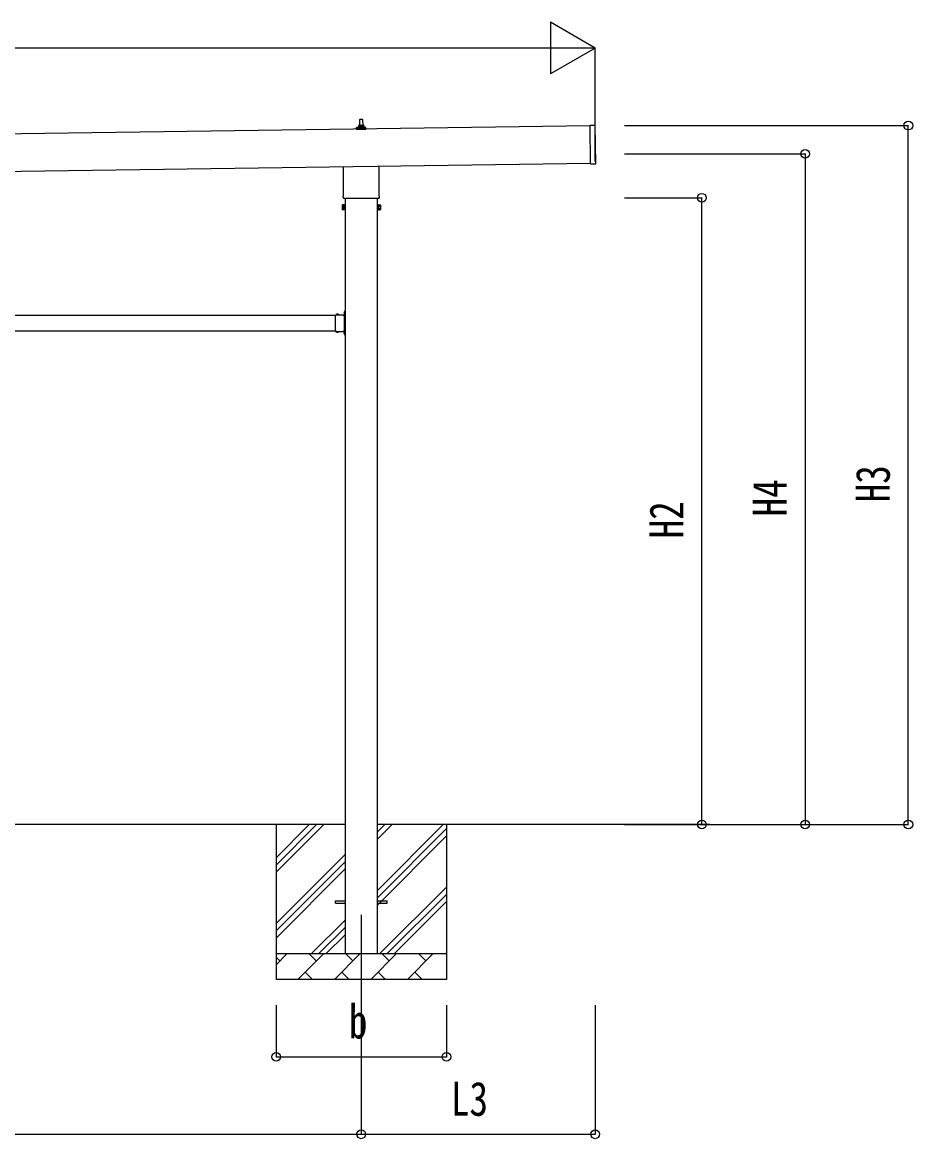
# Model space of a CAD drawing. Units: millimetres, scale not verified. Extents: x -16820 to 16820, y -11880 to 11880.
# Drawn here: x -39 to 3412, y -6141 to -1816 of the extents above; entities that cross this region are included whole.
import ezdxf
from ezdxf.enums import TextEntityAlignment as Align

# ---------------------------------------------------------------- set-up
doc = ezdxf.new("R2010")
doc.units = ezdxf.units.MM
doc.header["$LTSCALE"] = 50
for name, color, linetype in [('0-4_YKK_12', 2, 'Continuous'), ('0-5_YKK_13', 4, 'Continuous'), ('0-6_YKK_A1', 4, 'Continuous'), ('0-7_YKK_D', 6, 'Continuous')]:
    doc.layers.add(name, color=color, linetype=linetype)
doc.styles.add('ＭＳ ゴシック', font='')
doc.styles.get('ＭＳ ゴシック').set_extended_font_data('MS Gothic')

msp = doc.modelspace()

# ---------------------------------------------------------------- linework, layer by layer
at = {"layer": '0-4_YKK_12'}
msp.add_line((1274.68, -5274), (1274.68, -5774), dxfattribs=at)
at = {"layer": '0-5_YKK_13'}
for p, q in [((1268.68, -2216.17), (1269.4, -2192.64)), ((1270.4, -2191.67), (1278.95, -2191.67)), ((1279.95, -2192.64), (1280.68, -2216.17)), ((1256.43, -2231.67), (1256.43, -2223.95)), ((1292.93, -2231.67), (1256.43, -2231.67)), ((1256.81, -2223.17), (1292.54, -2223.17)), ((1257.19, -2222.98), (1263.91, -2221.35)), ((1264.29, -2221.17), (1285.06, -2221.17)), ((1264.68, -2220.38), (1264.68, -2216.17)), ((1265.68, -2216.17), (1283.68, -2216.17)), ((1284.68, -2220.38), (1284.68, -2216.17)), ((1292.16, -2222.98), (1285.44, -2221.35)), ((1292.93, -2231.67), (1292.93, -2223.95)), ((2161.51, -2214.38), (2180.51, -2214.11)), ((2163.65, -2364.36), (2161.51, -2214.38)), ((2183.63, -2363.08), (2181.52, -2215.09)), ((1206.38, -2485.66), (1206.38, -2375.01)), ((1342.98, -2373.05), (1342.98, -2485.66)), ((2163.65, -2364.36), (2182.65, -2364.09)), ((1204.68, -2494.43), (1204.68, -2488.93)), ((1342.61, -2497.93), (1206.74, -2497.93)), ((1344.68, -2488.93), (1344.68, -2494.43)), ((1200.68, -2523.93), (1201.44, -2522.61)), ((1200.68, -2523.93), (1200.68, -2540.93)), ((1200.68, -2540.93), (1201.44, -2542.24)), ((1207.68, -2527.52), (1201.44, -2527.52)), ((1207.68, -2537.34), (1201.44, -2537.34)), ((1207.68, -2542.24), (1201.44, -2542.24)), ((1210.18, -2541.63), (1207.68, -2541.63)), ((1339.18, -2541.63), (1341.68, -2541.63)), ((1341.68, -2527.52), (1347.92, -2527.52)), ((1341.68, -2537.34), (1347.92, -2537.34)), ((1341.68, -2542.24), (1347.92, -2542.24)), ((1348.68, -2523.93), (1347.92, -2522.61)), ((1348.68, -2540.93), (1347.92, -2542.24)), ((1348.68, -2523.93), (1348.68, -2540.93)), ((1206.48, -2941), (1212.18, -2941)), ((1210.58, -2939.87), (1207.92, -2938.55)), ((1209.71, -2936.27), (1209.88, -2936.27)), ((1210.58, -2933.5), (1212.18, -2933.5)), ((1210.58, -2950.46), (1210.58, -2933.5)), ((1210.58, -2936.97), (1210.58, -2945.04)), ((1212.18, -2938), (1210.58, -2938)), ((1210.58, -2939), (1212.18, -2939)), ((1174.18, -2959.29), (1174.18, -2948.9)), ((1174.18, -2948.9), (1210.58, -2948.9)), ((1174.18, -3001.29), (1174.18, -2960.71)), ((1177.44, -2948.04), (1177.44, -2948.2)), ((1178.14, -2948.9), (1186.21, -2948.9)), ((1181.05, -2948.9), (1179.73, -2946.24)), ((1183.3, -2948.9), (1184.63, -2946.24)), ((1186.91, -2948.04), (1186.91, -2948.2)), ((1210.18, -2950.5), (1207.18, -2950.5)), ((1210.58, -2942.13), (1207.92, -2943.45)), ((1209.71, -2945.74), (1209.88, -2945.74)), ((1210.18, -2959.29), (1210.18, -2952.5)), ((1210.18, -3001.29), (1210.18, -2960.71)), ((1210.58, -2943), (1212.18, -2943)), ((1212.18, -2944), (1210.58, -2944)), ((1174.18, -3013.1), (1174.18, -3002.71)), ((1174.18, -3013.1), (1210.58, -3013.1)), ((1177.44, -3013.96), (1177.44, -3013.8)), ((1178.14, -3013.1), (1186.21, -3013.1)), ((1181.05, -3013.1), (1179.73, -3015.76)), ((1183.3, -3013.1), (1184.63, -3015.76)), ((1186.91, -3013.96), (1186.91, -3013.8)), ((1207.18, -3011.5), (1210.18, -3011.5)), ((1210.58, -3019.87), (1207.92, -3018.55)), ((1210.58, -3022.13), (1207.92, -3023.45)), ((1209.71, -3016.27), (1209.88, -3016.27)), ((1209.71, -3025.74), (1209.88, -3025.74)), ((1210.18, -3009.5), (1210.18, -3002.71)), ((1210.58, -3028.5), (1210.58, -3011.54)), ((1210.58, -3016.97), (1210.58, -3025.04)), ((1210.58, -3019), (1212.18, -3019)), ((1210.58, -3023), (1212.18, -3023)), ((1210.58, -3028.5), (1212.18, -3028.5)), ((1174.68, -5219.5), (1212.18, -5219.5)), ((1174.68, -5228.5), (1174.68, -5219.5)), ((1174.68, -5228.5), (1212.18, -5228.5)), ((1337.18, -5219.5), (1374.68, -5219.5)), ((1337.18, -5228.5), (1374.68, -5228.5)), ((1374.68, -5228.5), (1374.68, -5219.5))]:
    msp.add_line(p, q, dxfattribs=at)
for points in [[(1207.68, -2542.24), (1207.68, -2522.61), (1201.44, -2522.61)], [(1207.68, -2541.63), (1207.68, -2523.23), (1210.18, -2523.23)], [(1341.68, -2541.63), (1341.68, -2523.23), (1339.18, -2523.23)], [(1341.68, -2542.24), (1341.68, -2522.61), (1347.92, -2522.61)], [(1212.18, -2948.5), (1212.18, -2942.5), (1212.18, -2939.5), (1212.18, -2933.5)], [(1210.18, -2952.5), (1207.18, -2952.5), (1207.18, -2948.9)], [(1210.18, -3009.5), (1207.18, -3009.5), (1207.18, -3013.1)], [(1212.18, -3028.5), (1212.18, -3022.5), (1212.18, -3019.5), (1212.18, -3013.5)]]:
    msp.add_lwpolyline(points, dxfattribs=at)
for points in [[(1210.18, -2542.93), (1210.18, -2521.93), (1212.18, -2521.93), (1212.18, -2542.93)], [(1339.18, -2542.93), (1339.18, -2521.93), (1337.18, -2521.93), (1337.18, -2542.93)]]:
    msp.add_lwpolyline(points, close=True, dxfattribs=at)
for centre, radius, start, end in [((1270.4, -2192.67), 1, 90, 178.60509), ((1278.95, -2192.67), 1, 1.39491, 90), ((1257.43, -2223.95), 1, 103.62699, 180), ((1263.68, -2220.38), 1, 283.62699, 0), ((1268.76, -2216.8), 4.13, 90, 171.17633), ((1265.68, -2217.17), 1, 90, 180), ((1278.01, -2216.17), 4.83, 133.60282, 180), ((1271.34, -2216.17), 4.83, 0, 46.39718), ((1280.59, -2216.8), 4.13, 8.82367, 90), ((1283.68, -2217.17), 1, 0, 90), ((1285.68, -2220.38), 1, 180, 256.37301), ((1291.93, -2223.95), 1, 0, 76.37301), ((2180.52, -2215.11), 1, 0.81845, 90.81845), ((2182.63, -2363.09), 1, 270.81845, 0.81845), ((1208.68, -2488.93), 4, 125.09963, 180), ((1208.68, -2494.43), 4, 180, 194.47751), ((1208.68, -2494.43), 4, 194.47751, 241.04498), ((1340.68, -2494.43), 4, 298.95502, 345.52249), ((1340.68, -2488.93), 4, 0, 54.90037), ((1340.68, -2494.43), 4, 345.52249, 0), ((1205.02, -2525.07), 4.34, 145.61575, 214.38425), ((1205.02, -2539.79), 4.34, 145.61575, 214.38425), ((1216.92, -2532.43), 16.24, 162.41205, 197.58795), ((1344.33, -2525.07), 4.34, 325.61575, 34.38425), ((1332.44, -2532.43), 16.24, 342.41205, 17.58795), ((1344.33, -2539.79), 4.34, 325.61575, 34.38425), ((1214.48, -2941), 7, 140.87645, 180), ((1214.48, -2941), 7, 180, 219.12355), ((1209.71, -2937.13), 0.862, 90, 140.87645), ((1209.88, -2936.97), 0.7, 0, 90), ((1173.48, -2960), 1, 314.427, 45.573), ((1178.3, -2948.04), 0.862, 129.12355, 180), ((1178.14, -2948.2), 0.7, 180, 270), ((1182.18, -2952.8), 7, 90, 129.12355), ((1182.18, -2952.8), 7, 50.87645, 90), ((1186.21, -2948.2), 0.7, 270, 0), ((1186.05, -2948.04), 0.862, 0, 50.87645), ((1209.71, -2944.87), 0.862, 219.12355, 270), ((1209.88, -2945.04), 0.7, 270, 0), ((1210.88, -2960), 1, 134.427, 225.573), ((1210.18, -2948.5), 2, 270, 0), ((1173.48, -3002), 1, 314.427, 45.573), ((1178.14, -3013.8), 0.7, 90, 180), ((1178.3, -3013.96), 0.862, 180, 230.87645), ((1182.18, -3009.2), 7, 230.87645, 270), ((1182.18, -3009.2), 7, 270, 309.12355), ((1186.21, -3013.8), 0.7, 0, 90), ((1186.05, -3013.96), 0.862, 309.12355, 0), ((1214.48, -3021), 7, 140.87645, 180), ((1214.48, -3021), 7, 180, 219.12355), ((1209.71, -3017.13), 0.862, 90, 140.87645), ((1209.71, -3024.87), 0.862, 219.12355, 270), ((1210.88, -3002), 1, 134.427, 225.573), ((1209.88, -3016.97), 0.7, 0, 90), ((1209.88, -3025.04), 0.7, 270, 0), ((1210.18, -3013.5), 2, 0, 90)]:
    msp.add_arc(centre, radius, start, end, dxfattribs=at)
at = {"layer": '0-6_YKK_A1'}
for p, q in [((2161.54, -2216.38), (-3215.38, -2293.16)), ((-3213.31, -2438.14), (2163.61, -2361.33)), ((1212.18, -2497.93), (1212.18, -5424)), ((1337.18, -5424), (1337.18, -2497.93)), ((-1624.82, -2951), (1174.18, -2951)), ((-1624.82, -3011), (1174.18, -3011)), ((1207.18, -3011), (1211.68, -3011)), ((1212.18, -4924), (-1662.82, -4924)), ((944.68, -4924), (944.68, -5524)), ((944.68, -5109.05), (1129.73, -4924)), ((944.68, -5080.77), (1101.44, -4924)), ((944.68, -5052.48), (1073.16, -4924)), ((2625.56, -4924), (1337.18, -4924)), ((1337.18, -5179.1), (1592.28, -4924)), ((1337.18, -4981.11), (1394.29, -4924)), ((1337.18, -4952.82), (1366, -4924)), ((1604.68, -4924), (1604.68, -5524)), ((1337.18, -5207.38), (1604.68, -4939.88)), ((1337.18, -5235.67), (1604.68, -4968.17)), ((944.68, -5307.04), (1212.18, -5039.54)), ((944.68, -5335.32), (1212.18, -5067.82)), ((944.68, -5363.61), (1212.18, -5096.11)), ((1346.83, -5424), (1604.68, -5166.16)), ((1375.12, -5424), (1604.68, -5194.44)), ((1403.4, -5424), (1604.68, -5222.73)), ((1082.28, -5424), (1212.18, -5294.1)), ((1110.56, -5424), (1212.18, -5322.38)), ((1138.84, -5424), (1212.18, -5350.67)), ((944.68, -5424), (1604.68, -5424)), ((944.68, -5466.89), (987.57, -5424)), ((959.02, -5452.55), (944.68, -5438.21)), ((1028.99, -5524), (1128.99, -5424)), ((1100.44, -5452.55), (1071.88, -5424)), ((1170.41, -5524), (1270.41, -5424)), ((1241.86, -5452.55), (1213.31, -5424)), ((1311.83, -5524), (1411.83, -5424)), ((1383.28, -5452.55), (1354.73, -5424)), ((1453.26, -5524), (1553.26, -5424)), ((1524.7, -5452.55), (1496.15, -5424)), ((1601.39, -5424), (1604.68, -5420.72)), ((1604.68, -5524), (944.68, -5524)), ((1057.54, -5495.45), (1086.1, -5524)), ((1198.97, -5495.45), (1227.52, -5524)), ((1340.39, -5495.45), (1368.94, -5524)), ((1481.81, -5495.45), (1510.36, -5524))]:
    msp.add_line(p, q, dxfattribs=at)
msp.add_lwpolyline([(1207.18, -2951), (1211.68, -2951), (1211.68, -3011)], dxfattribs=at)
at = {"layer": '0-7_YKK_D'}
for p, q in [((2181.1, -1915.89), (2007.9, -1815.89)), ((2007.9, -1815.89), (2007.9, -2015.89)), ((1981.1, -1915.89), (-8439.91, -1915.89)), ((2181.1, -1915.89), (1834.69, -1915.89)), ((2181.1, -1915.89), (2007.9, -2015.89)), ((2181.1, -2354.88), (2181.1, -1914.89)), ((2295.08, -2215.89), (3396.08, -2215.89)), ((3395.08, -4924), (3395.08, -2215.89)), ((2295.08, -2325.43), (2996.08, -2325.43)), ((2995.08, -2325.43), (2995.08, -4924)), ((2295.08, -2495.43), (2596.08, -2495.43)), ((2595.08, -4924), (2595.08, -2495.43)), ((2295.08, -4924), (2596.08, -4924)), ((2295.08, -4924), (3396.08, -4924)), ((2295.08, -4924), (2996.08, -4924)), ((944.68, -5624), (944.68, -5825)), ((1274.68, -5624), (1274.68, -6125)), ((1274.68, -5624), (1274.68, -6125)), ((1604.68, -5624), (1604.68, -5825)), ((2181.1, -5624), (2181.1, -6125)), ((944.68, -5824), (1604.68, -5824)), ((-1725.32, -6124), (1274.68, -6124)), ((1274.68, -6124), (2181.1, -6124))]:
    msp.add_line(p, q, dxfattribs=at)
for centre in [(3395.08, -2215.89), (2995.08, -2325.43), (2595.08, -2495.43), (2595.08, -4924), (2995.08, -4924), (3395.08, -4924), (944.68, -5824), (1604.68, -5824), (1274.68, -6124), (1274.68, -6124), (2181.1, -6124)]:
    msp.add_circle(centre, 17, dxfattribs=at)

# ---------------------------------------------------------------- texts
at = {"layer": '0-7_YKK_D', "style": 'ＭＳ ゴシック', "width": 0.8}
for s, p in [('H3', (3363.08, -3675.55)), ('H4', (2963.08, -3730.31)), ('H2', (2563.08, -3815.31))]:
    msp.add_text(s, height=132, rotation=90, dxfattribs=at).set_placement(p, align=Align.BOTTOM_LEFT)
for s, p in [('b', (1226.68, -5792)), ('L3', (1622.29, -6092))]:
    msp.add_text(s, height=132, dxfattribs=at).set_placement(p, align=Align.BOTTOM_LEFT)

doc.saveas('drawing.dxf')
